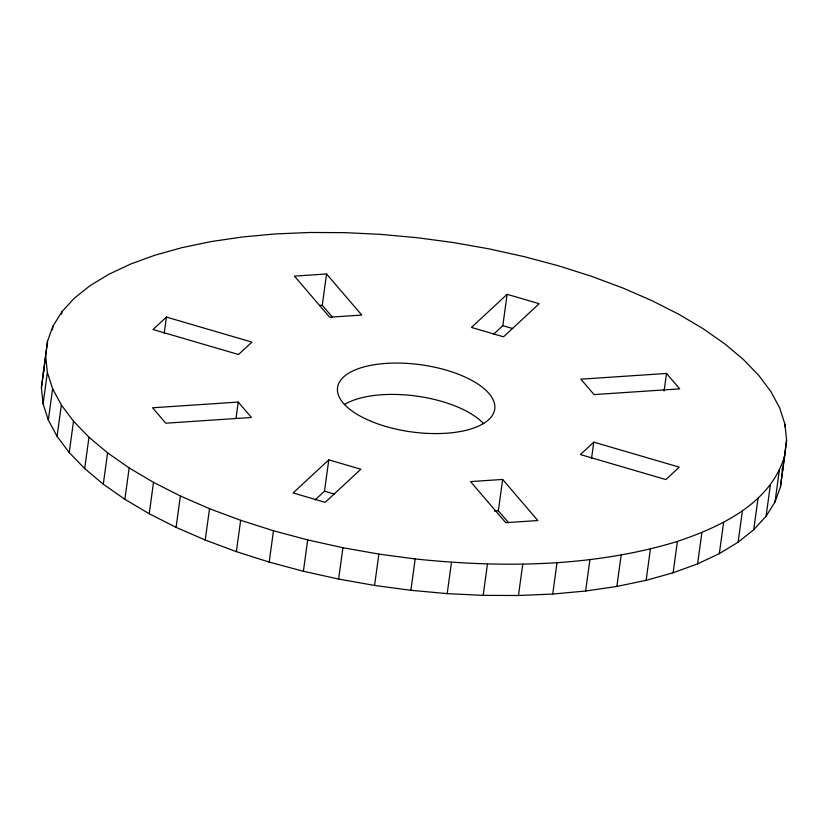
<?xml version="1.0" encoding="UTF-8"?>
<svg xmlns="http://www.w3.org/2000/svg" width="828" height="828" viewBox="0 0 828 828"><rect width="100%" height="100%" fill="white"/><g stroke="black" fill="none" stroke-linecap="round" stroke-linejoin="round"><path stroke-width="1.24" d="M41.4 387.918L47.569 341.022L53.002 326.035L61.924 311.742L74.261 298.277L89.89 285.784L108.665 274.368L130.4 264.142L154.888 255.221L181.881 247.665L211.14 241.569L242.376 236.984L275.279 233.951L309.537 232.492L344.831 232.637L380.808 234.376L417.115 237.698L453.423 242.563L489.369 248.928L524.61 256.742L558.807 265.902L591.637 276.355L622.77 287.968L651.915 300.647L678.784 314.278L703.127 328.706L724.707 343.806L743.316 359.435L758.769 375.436L770.93 391.654L779.676 407.945L784.913 424.143L786.6 440.082L784.716 455.628L780.431 486.978L774.998 501.965L766.076 516.258L753.739 529.723L738.11 542.216L719.335 553.632L697.6 563.858L673.112 572.779L646.119 580.335L616.86 586.431L585.624 591.016L552.721 594.049L518.463 595.508L483.169 595.363L447.192 593.624L410.885 590.302L374.577 585.437L338.631 579.072L303.39 571.258L269.193 562.098L236.363 551.645L205.23 540.032L176.085 527.353L149.216 513.722L124.873 499.294L103.293 484.194L84.684 468.565L69.231 452.564L57.07 436.346L48.324 420.055L43.087 403.857L41.4 387.918L47.569 341.022M780.431 486.978L786.6 440.082M52.485 329.792L53.002 326.035M43.087 403.857L47.382 372.517L45.695 356.568M61.582 314.247L61.924 311.742M48.324 420.055L52.619 388.705L47.382 372.517M57.07 436.346L61.365 404.995L52.619 388.705M69.231 452.564L73.516 421.214L61.365 404.995M84.684 468.565L88.979 437.215L73.516 421.214M103.293 484.194L107.588 452.844L88.979 437.215M124.873 499.294L129.168 467.944L107.588 452.844M164.192 333.384L166.418 317.083L251.898 342.099L238.516 354.508L153.045 329.503L166.418 317.083M149.216 513.722L153.511 482.382L129.168 467.944M176.085 527.353L180.38 496.003L153.511 482.382M205.23 540.032L209.525 508.682L180.38 496.003M236.001 418.368L238.226 402.066L152.569 407.79L165.776 423.201L251.433 417.478L238.226 402.066M236.363 551.645L240.658 520.305L209.525 508.682M269.193 562.098L273.478 530.748L240.658 520.305M332.328 317.052L322.258 305.315L326.553 273.964L294.437 276.117L329.647 317.207L361.774 315.064L326.553 273.964M303.39 571.258L307.685 539.918L273.478 530.748M315.106 499.905L324.493 491.19L328.788 459.85L360.842 469.228L325.176 502.337L293.122 492.95L328.788 459.85M338.631 579.072L342.927 547.722L307.685 539.918M374.577 585.437L378.872 554.087L342.927 547.722M410.885 590.302L415.18 558.952C502.565 568.049 592.724 567.159 677.407 541.44C720.826 526.753 770.899 503.403 784.716 455.628M447.192 593.624L451.488 562.274M493.436 334.377L502.824 325.663L507.119 294.323L539.173 303.7L503.507 336.81L471.453 327.422L507.119 294.323M483.169 595.363L487.464 564.013M508.413 522.53L498.352 510.793L502.637 479.443L470.521 481.585L505.742 522.685L537.858 520.543L502.637 479.443M518.463 595.508L522.758 564.158M552.721 594.049L557.016 562.709M591.544 458.443L593.779 442.142L679.25 467.158L665.867 479.567L580.397 454.562L593.779 442.142M585.624 591.016L589.919 559.676M616.86 586.431L621.155 555.081M664.108 391.013L666.509 373.459L580.852 379.172L594.059 394.583L679.716 388.87L666.509 373.459M646.119 580.335L650.404 548.985M673.112 572.779L677.407 541.44M697.6 563.858L701.896 532.507M719.335 553.632L723.631 522.292M738.11 542.216L742.395 510.876M753.739 529.723L758.034 498.373M766.076 516.258L770.371 484.918M784.571 426.648L784.913 424.143M774.998 501.965L779.293 470.625M43.284 372.372L44.112 370.064M319.691 305.491L322.258 305.315M494.492 511.052L498.352 510.793M378.872 554.087L415.18 558.952M502.824 325.663L512.687 328.55M324.493 491.19L334.357 494.078M782.046 468.979L782.305 471.432M344.407 404.53A79.322 33.896 7.8 0 1 416.587 396.105A79.322 33.896 7.8 0 1 483.687 423.719M371.389 421.431A79.322 33.896 7.8 0 0 494.606 409.85A79.322 33.896 7.8 0 0 382.443 363.699A79.322 33.896 7.8 0 0 371.389 421.431"/></g></svg>
